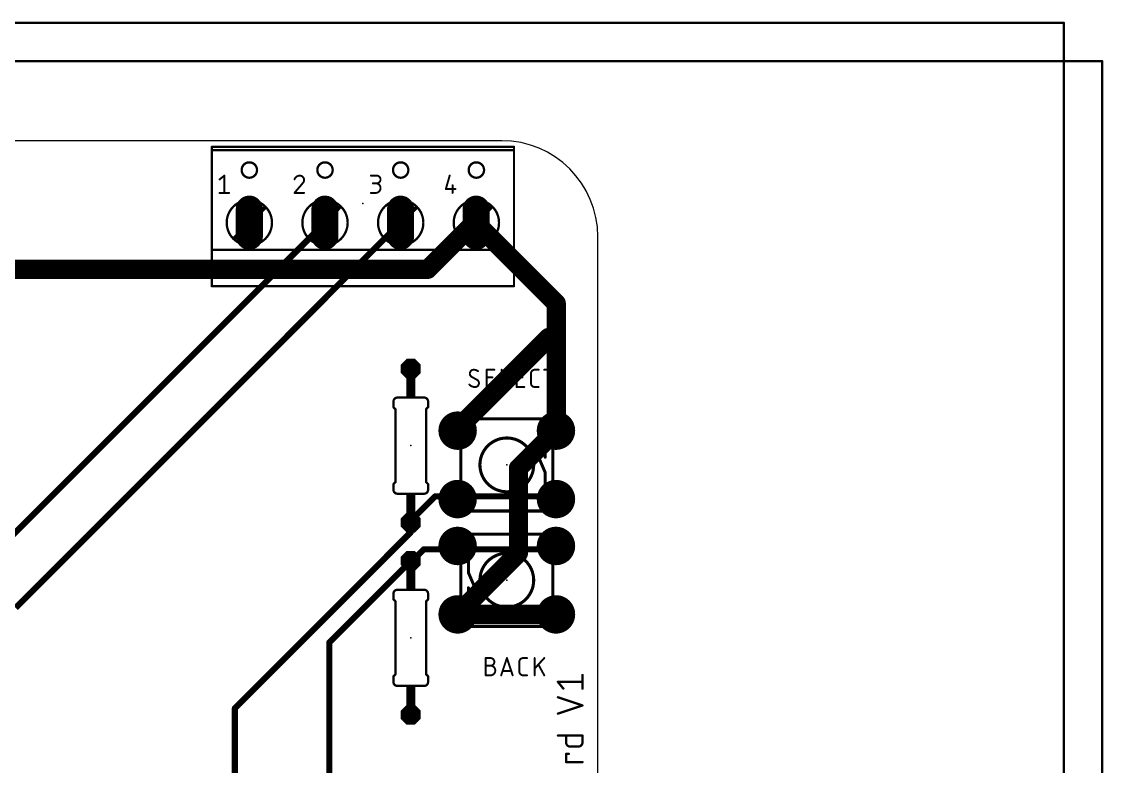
# Model space of a CAD drawing. Extents: x -12 to 133, y -27 to 98.
# Drawn here: x 61.9 to 133.4, y 48.7 to 97.9 of the extents above; entities that cross this region are included whole.
import ezdxf

# ---------------------------------------------------------------- set-up
doc = ezdxf.new("R2010")
doc.units = 0
for name, color, linetype in [('1', 12, 'CONTINUOUS'), ('16', 132, 'CONTINUOUS'), ('17', 110, 'CONTINUOUS'), ('20', 31, 'CONTINUOUS'), ('21', 253, 'CONTINUOUS'), ('23', 53, 'CONTINUOUS'), ('25', 253, 'CONTINUOUS'), ('51', 253, 'CONTINUOUS')]:
    doc.layers.add(name, color=color, linetype=linetype)

# ---------------------------------------------------------------- blocks, each defined once
blk = doc.blocks.new('ROUNDP')
at = {"const_width": 0.5}
blk.add_lwpolyline([(0, -0.25, 1), (0, 0.25, 1), (0, -0.25)], format="xyb", dxfattribs=at)
blk = doc.blocks.new('RECT')
blk.add_solid([(-0.5, -0.5), (0.5, -0.5), (-0.5, 0.5), (0.5, 0.5)])
blk = doc.blocks.new('OCTAGONP')
at = {"const_width": 0.5}
blk.add_lwpolyline([(-0.25, -0.1036), (-0.25, 0.1036), (-0.1036, 0.25), (0.1036, 0.25), (0.25, 0.1036), (0.25, -0.1036), (0.1036, -0.25), (-0.1036, -0.25), (-0.25, -0.1036), (-0.25, 0.1036)], dxfattribs=at)
blk = doc.blocks.new('LONGP100')
at = {"const_width": 1}
blk.add_lwpolyline([(-0.5, 0), (0.5, 0)], dxfattribs=at)
at = {"const_width": 0.5}
for points in [[(-0.5, 0.25, 1), (-0.5, -0.25)], [(0.5, -0.25, 1), (0.5, 0.25)]]:
    blk.add_lwpolyline(points, format="xyb", dxfattribs=at)

msp = doc.modelspace()

# ---------------------------------------------------------------- linework, layer by layer
at = {"layer": '1'}
for points, const_width in [([(130.81, 97.79), (-11.43, 97.79)], 0.1524), ([(130.81, -6.35), (130.81, 97.79)], 0.1524), ([(92, 84.5), (91.955, 84.582)], 1.27), ([(97.25, 79.25), (92, 84.5)], 1.27), ([(60.5, 63.127), (81.955, 84.582)], 0.4064), ([(61.5, 59.127), (86.955, 84.582)], 0.4064), ([(97.25, 77), (97.25, 79.25)], 1.27), ([(96.75, 77), (90.75, 71)], 1.27), ([(96.75, 77), (97.25, 77)], 1.27), ([(97.25, 70.8594), (97.25, 77)], 1.27), ([(90.75, 71), (90.7288, 70.8406)], 1.27), ([(97.2312, 70.8406), (97.25, 70.8594)], 1.27), ([(90.75, 66.5), (90.7288, 66.3194)], 0.4064), ([(90.75, 66.5), (97, 66.5)], 0.4064), ([(97, 66.5), (97.2312, 66.3194)], 0.4064), ([(87.63, 64.77), (87.63, 64.13)], 0.4064), ([(87.63, 64.13), (76, 52.5)], 0.4064), ([(90.75, 63), (90.7288, 63.2206)], 0.4064), ([(90.75, 63), (97, 63)], 0.4064), ([(97, 63), (97.2312, 63.2206)], 0.4064), ([(87.63, 62.23), (82.25, 56.85)], 0.4064), ([(97.2312, 58.6994), (90.7288, 58.6994)], 1.27), ([(82.25, 56.85), (82.25, 13.67)], 0.4064), ([(76, 52.5), (76, 10.36)], 0.4064)]:
    msp.add_lwpolyline(points, dxfattribs=dict(at, const_width=const_width))
for points, const_width in [([(130.8481, 97.79, 1), (130.7719, 97.79)], 0.0762), ([(130.81, 97.7519, 1), (130.81, 97.8281)], 0.0762), ([(92.2333, 84.7347, 1), (91.6767, 84.4293)], 0.635), ([(92.2245, 84.7245, 1), (91.7755, 84.2755)], 0.635), ([(82.0268, 84.5102, 1), (81.8832, 84.6538)], 0.2032), ([(87.0268, 84.5102, 1), (86.8832, 84.6538)], 0.2032), ([(91.7217, 84.3473, 1), (92.2783, 84.6527)], 0.635), ([(97.5675, 79.25, 1), (96.9325, 79.25)], 0.635), ([(97.0255, 79.0255, 1), (97.4745, 79.4745)], 0.635), ([(96.75, 77.3175, 1), (96.75, 76.6825)], 0.635), ([(96.9745, 76.7755, 1), (96.5255, 77.2245)], 0.635), ([(97.5675, 77, 1), (96.9325, 77)], 0.635), ([(96.9325, 77, 1), (97.5675, 77)], 0.635), ([(97.25, 76.6825, 1), (97.25, 77.3175)], 0.635), ([(90.5255, 71.2245, 1), (90.9745, 70.7755)], 0.635), ([(91.0647, 70.9581, 1), (90.4353, 71.0419)], 0.635), ([(90.4141, 70.8825, 1), (91.0435, 70.7987)], 0.635), ([(97.0067, 71.0651, 1), (97.4557, 70.6161)], 0.635), ([(96.9325, 70.8594, 1), (97.5675, 70.8594)], 0.635), ([(97.4745, 70.6349, 1), (97.0255, 71.0839)], 0.635), ([(90.75, 66.6016, 1), (90.75, 66.3984)], 0.2032), ([(90.8509, 66.4882, 1), (90.6491, 66.5118)], 0.2032), ([(97.0625, 66.5801, 1), (96.9375, 66.4199)], 0.2032), ([(97, 66.3984, 1), (97, 66.6016)], 0.2032), ([(90.6279, 66.3312, 1), (90.8297, 66.3076)], 0.2032), ([(97.1687, 66.2393, 1), (97.2937, 66.3995)], 0.2032), ([(87.7316, 64.77, 1), (87.5284, 64.77)], 0.2032), ([(87.5284, 64.13, 1), (87.7316, 64.13)], 0.2032), ([(87.7018, 64.0582, 1), (87.5582, 64.2018)], 0.2032), ([(90.8299, 63.2303, 1), (90.6277, 63.2109)], 0.2032), ([(90.75, 63.1016, 1), (90.75, 62.8984)], 0.2032), ([(90.6489, 62.9903, 1), (90.8511, 63.0097)], 0.2032), ([(96.9299, 63.0735, 1), (97.0701, 62.9265)], 0.2032), ([(97, 62.8984, 1), (97, 63.1016)], 0.2032), ([(97.3013, 63.1471, 1), (97.1611, 63.2941)], 0.2032), ([(87.7018, 62.1582, 1), (87.5582, 62.3018)], 0.2032), ([(90.7288, 59.0169, 1), (90.7288, 58.3819)], 0.635), ([(97.2312, 58.3819, 1), (97.2312, 59.0169)], 0.635), ([(82.3516, 56.85, 1), (82.1484, 56.85)], 0.2032), ([(82.1782, 56.9218, 1), (82.3218, 56.7782)], 0.2032), ([(76.1016, 52.5, 1), (75.8984, 52.5)], 0.2032), ([(75.9282, 52.5718, 1), (76.0718, 52.4282)], 0.2032)]:
    msp.add_lwpolyline(points, format="xyb", dxfattribs=dict(at, const_width=const_width))
at = {"layer": '16'}
for points, const_width in [([(-8.89, 95.25), (133.35, 95.25)], 0.1524), ([(133.35, 95.25), (133.35, 81.28)], 0.1524), ([(88.75, 81.5), (91.832, 84.582)], 1.27), ([(91.832, 84.582), (91.955, 84.582)], 1.27), ([(54, 81.5), (88.75, 81.5)], 1.27), ([(133.35, 81.28), (133.35, -8.89)], 0.1524), ([(97.2312, 70.8406), (94.75, 68.3594)], 1.27), ([(94.75, 68.3594), (94.75, 62.75)], 1.27), ([(89.25, 66.5), (87.75, 65)], 0.4064), ([(90.5, 66.5), (89.25, 66.5)], 0.4064), ([(90.5, 66.5), (90.7288, 66.3194)], 0.4064), ([(87.75, 65), (87.63, 64.77)], 0.4064), ([(88.5, 63), (87.75, 62.25)], 0.4064), ([(90.5, 63), (88.5, 63)], 0.4064), ([(94.75, 62.75), (90.7288, 58.7288)], 1.27), ([(90.5, 63), (90.7288, 63.2206)], 0.4064), ([(87.75, 62.25), (87.63, 62.23)], 0.4064), ([(90.7288, 58.7288), (90.7288, 58.6994)], 1.27)]:
    msp.add_lwpolyline(points, dxfattribs=dict(at, const_width=const_width))
for points, const_width in [([(133.3881, 95.25, 1), (133.3119, 95.25)], 0.0762), ([(133.35, 95.2119, 1), (133.35, 95.2881)], 0.0762), ([(91.832, 84.8995, 1), (91.832, 84.2645)], 0.635), ([(92.0565, 84.3575, 1), (91.6075, 84.8065)], 0.635), ([(91.955, 84.2645, 1), (91.955, 84.8995)], 0.635), ([(88.5255, 81.7245, 1), (88.9745, 81.2755)], 0.635), ([(88.75, 81.1825, 1), (88.75, 81.8175)], 0.635), ([(133.3881, 81.28, 1), (133.3119, 81.28)], 0.0762), ([(133.3119, 81.28, 1), (133.3881, 81.28)], 0.0762), ([(97.4557, 70.6161, 1), (97.0067, 71.0651)], 0.635), ([(95.0675, 68.3594, 1), (94.4325, 68.3594)], 0.635), ([(94.5255, 68.5839, 1), (94.9745, 68.1349)], 0.635), ([(89.25, 66.6016, 1), (89.25, 66.3984)], 0.2032), ([(89.3218, 66.4282, 1), (89.1782, 66.5718)], 0.2032), ([(90.5629, 66.5797, 1), (90.4371, 66.4203)], 0.2032), ([(90.5, 66.3984, 1), (90.5, 66.6016)], 0.2032), ([(90.6659, 66.2397, 1), (90.7917, 66.3991)], 0.2032), ([(87.6782, 65.0718, 1), (87.8218, 64.9282)], 0.2032), ([(87.8401, 64.953, 1), (87.6599, 65.047)], 0.2032), ([(87.5399, 64.817, 1), (87.7201, 64.723)], 0.2032), ([(88.5, 63.1016, 1), (88.5, 62.8984)], 0.2032), ([(88.5718, 62.9282, 1), (88.4282, 63.0718)], 0.2032), ([(90.4295, 63.0731, 1), (90.5705, 62.9269)], 0.2032), ([(90.5, 62.8984, 1), (90.5, 63.1016)], 0.2032), ([(90.7993, 63.1475, 1), (90.6583, 63.2937)], 0.2032), ([(94.4325, 62.75, 1), (95.0675, 62.75)], 0.635), ([(94.9745, 62.5255, 1), (94.5255, 62.9745)], 0.635), ([(87.6133, 62.3302, 1), (87.6467, 62.1298)], 0.2032), ([(87.6782, 62.3218, 1), (87.8218, 62.1782)], 0.2032), ([(87.7667, 62.1498, 1), (87.7333, 62.3502)], 0.2032), ([(91.0463, 58.7288, 1), (90.4113, 58.7288)], 0.635), ([(90.5043, 58.9533, 1), (90.9533, 58.5043)], 0.635), ([(90.4113, 58.6994, 1), (91.0463, 58.6994)], 0.635)]:
    msp.add_lwpolyline(points, format="xyb", dxfattribs=dict(at, const_width=const_width))
at = {"layer": '20'}
for p, q in [((93.65, 90), (6.35, 90)), ((100, 6.35), (100, 83.65))]:
    msp.add_line(p, q, dxfattribs=at)
msp.add_arc((93.65, 83.65), 6.35, 0, 90, dxfattribs=at)
at = {"layer": '21'}
for points, const_width in [([(94.456, 89.586), (74.466, 89.586)], 0.1524), ([(74.466, 89.383), (74.466, 89.586)], 0.1524), ([(74.466, 82.779), (74.466, 89.383)], 0.1524), ([(74.466, 89.383), (94.456, 89.383)], 0.1524), ([(94.456, 89.586), (94.456, 89.383)], 0.1524), ([(94.456, 89.383), (94.456, 82.779)], 0.1524), ([(74.466, 80.391), (74.466, 82.779)], 0.1524), ([(74.466, 82.779), (76.066, 82.779)], 0.1524), ([(77.844, 82.779), (81.07, 82.779)], 0.1524), ([(82.848, 82.779), (86.074, 82.779)], 0.1524), ([(87.852, 82.779), (91.077, 82.779)], 0.1524), ([(92.855, 82.779), (94.456, 82.779)], 0.1524), ([(94.456, 82.779), (94.456, 80.391)], 0.1524), ([(74.466, 80.391), (94.456, 80.391)], 0.1524), ([(88.519, 73.025), (86.741, 73.025)], 0.1524), ([(86.487, 72.771), (86.487, 72.39)], 0.1524), ([(86.614, 72.263), (86.487, 72.39)], 0.1524), ([(86.614, 72.263), (86.614, 67.437)], 0.1524), ([(88.646, 72.263), (88.773, 72.39)], 0.1524), ([(88.646, 72.263), (88.646, 67.437)], 0.1524), ([(88.773, 72.771), (88.773, 72.39)], 0.1524), ([(96.139, 71.628), (91.821, 71.628)], 0.2032), ([(90.932, 67.582), (90.932, 69.596)], 0.2032), ([(97.028, 67.552), (97.028, 69.596)], 0.2032), ([(86.614, 67.437), (86.487, 67.31)], 0.1524), ([(86.487, 66.929), (86.487, 67.31)], 0.1524), ([(88.646, 67.437), (88.773, 67.31)], 0.1524), ([(88.773, 66.929), (88.773, 67.31)], 0.1524), ([(88.519, 66.675), (86.741, 66.675)], 0.1524), ([(91.821, 65.532), (96.139, 65.532)], 0.2032), ([(96.139, 64.008), (91.821, 64.008)], 0.2032), ([(90.932, 61.988), (90.932, 59.944)], 0.2032), ([(97.028, 61.958), (97.028, 59.944)], 0.2032), ([(86.487, 60.071), (86.487, 59.69)], 0.1524), ([(86.741, 60.325), (88.519, 60.325)], 0.1524), ([(88.773, 60.071), (88.773, 59.69)], 0.1524), ([(86.614, 59.563), (86.487, 59.69)], 0.1524), ([(86.614, 54.737), (86.614, 59.563)], 0.1524), ([(88.646, 59.563), (88.773, 59.69)], 0.1524), ([(88.646, 54.737), (88.646, 59.563)], 0.1524), ([(91.821, 57.912), (96.139, 57.912)], 0.2032), ([(86.614, 54.737), (86.487, 54.61)], 0.1524), ([(86.487, 54.229), (86.487, 54.61)], 0.1524), ([(88.646, 54.737), (88.773, 54.61)], 0.1524), ([(88.773, 54.229), (88.773, 54.61)], 0.1524), ([(98.9838, 53.793), (98.9838, 54.6961)], 0.1524), ([(86.741, 53.975), (88.519, 53.975)], 0.1524), ([(97.7194, 53.793), (97.3582, 54.2446)], 0.1524), ([(97.3582, 54.2446), (98.9838, 54.2446)], 0.1524), ([(98.9838, 52.6814), (97.3582, 53.2233)], 0.1524), ([(97.3582, 52.1396), (98.9838, 52.6814)], 0.1524), ([(97.3582, 50.6907), (98.9838, 50.6907)], 0.1524), ([(97.9001, 50.2391), (97.9001, 50.6907)], 0.1524), ([(98.9838, 50.6907), (98.9838, 50.2391)], 0.1524), ([(97.9001, 48.9419), (97.9001, 49.4838)], 0.1524), ([(97.9001, 49.4838), (98.0807, 49.4838)], 0.1524), ([(98.7129, 49.9682), (98.171, 49.9682)], 0.1524), ([(98.9838, 48.9419), (97.9001, 48.9419)], 0.1524)]:
    msp.add_lwpolyline(points, dxfattribs=dict(at, const_width=const_width))
for points, const_width in [([(74.466, 89.6241, 1), (74.466, 89.5479)], 0.0762), ([(74.5041, 89.586, 1), (74.4279, 89.586)], 0.0762), ([(74.5041, 89.383, 1), (74.4279, 89.383)], 0.0762), ([(74.466, 89.4211, 1), (74.466, 89.3449)], 0.0762), ([(74.4279, 89.383, 1), (74.5041, 89.383)], 0.0762), ([(94.4941, 89.586, 1), (94.4179, 89.586)], 0.0762), ([(94.4941, 89.383, 1), (94.4179, 89.383)], 0.0762), ([(94.4179, 89.383, 1), (94.4941, 89.383)], 0.0762), ([(94.456, 89.5479, 1), (94.456, 89.6241)], 0.0762), ([(94.456, 89.3449, 1), (94.456, 89.4211)], 0.0762), ([(76.955, 87.5538, 1), (76.955, 88.5698, 1), (76.955, 87.5538)], 0.1524), ([(81.9588, 87.5538, 1), (81.9588, 88.5698, 1), (81.9588, 87.5538)], 0.1524), ([(86.9626, 87.5538, 1), (86.9626, 88.5698, 1), (86.9626, 87.5538)], 0.1524), ([(91.9664, 87.5538, 1), (91.9664, 88.5698, 1), (91.9664, 87.5538)], 0.1524), ([(74.5041, 82.779, 1), (74.4279, 82.779)], 0.0762), ([(74.466, 82.8171, 1), (74.466, 82.7409)], 0.0762), ([(74.4279, 82.779, 1), (74.5041, 82.779)], 0.0762), ([(76.066, 82.7409, 1), (76.066, 82.8171)], 0.0762), ([(77.844, 82.8171, 1), (77.844, 82.7409)], 0.0762), ([(81.07, 82.7409, 1), (81.07, 82.8171)], 0.0762), ([(82.848, 82.8171, 1), (82.848, 82.7409)], 0.0762), ([(86.074, 82.7409, 1), (86.074, 82.8171)], 0.0762), ([(87.852, 82.8171, 1), (87.852, 82.7409)], 0.0762), ([(91.077, 82.7409, 1), (91.077, 82.8171)], 0.0762), ([(92.855, 82.8171, 1), (92.855, 82.7409)], 0.0762), ([(94.4941, 82.779, 1), (94.4179, 82.779)], 0.0762), ([(94.4179, 82.779, 1), (94.4941, 82.779)], 0.0762), ([(94.456, 82.7409, 1), (94.456, 82.8171)], 0.0762), ([(74.466, 80.4291, 1), (74.466, 80.3529)], 0.0762), ([(74.4279, 80.391, 1), (74.5041, 80.391)], 0.0762), ([(94.4179, 80.391, 1), (94.4941, 80.391)], 0.0762), ([(94.456, 80.3529, 1), (94.456, 80.4291)], 0.0762), ([(86.741, 73.025, 0.4142), (86.487, 72.771)], 0.1524), ([(86.741, 73.0631, 1), (86.741, 72.9869)], 0.0762), ([(86.741, 72.9869, 1), (86.741, 73.0631)], 0.0762), ([(88.773, 72.771, 0.4142), (88.519, 73.025)], 0.1524), ([(88.519, 73.0631, 1), (88.519, 72.9869)], 0.0762), ([(88.519, 72.9869, 1), (88.519, 73.0631)], 0.0762), ([(86.5251, 72.771, 1), (86.4489, 72.771)], 0.0762), ([(86.4489, 72.771, 1), (86.5251, 72.771)], 0.0762), ([(86.4489, 72.39, 1), (86.5251, 72.39)], 0.0762), ([(86.5139, 72.4169, 1), (86.4601, 72.3631)], 0.0762), ([(86.6521, 72.263, 1), (86.5759, 72.263)], 0.0762), ([(86.5871, 72.2361, 1), (86.6409, 72.2899)], 0.0762), ([(88.6841, 72.263, 1), (88.6079, 72.263)], 0.0762), ([(88.6191, 72.2899, 1), (88.6729, 72.2361)], 0.0762), ([(88.8111, 72.771, 1), (88.7349, 72.771)], 0.0762), ([(88.7349, 72.771, 1), (88.8111, 72.771)], 0.0762), ([(88.7349, 72.39, 1), (88.8111, 72.39)], 0.0762), ([(88.7999, 72.3631, 1), (88.7461, 72.4169)], 0.0762), ([(91.821, 71.6788, 1), (91.821, 71.5772)], 0.1016), ([(96.139, 71.5772, 1), (96.139, 71.6788)], 0.1016), ([(93.98, 66.802, 1), (93.98, 70.358, 1), (93.98, 66.802)], 0.2032), ([(90.9828, 69.596, 1), (90.8812, 69.596)], 0.1016), ([(97.0788, 69.596, 1), (96.9772, 69.596)], 0.1016), ([(86.5251, 67.31, 1), (86.4489, 67.31)], 0.0762), ([(86.4601, 67.3369, 1), (86.5139, 67.2831)], 0.0762), ([(86.5759, 67.437, 1), (86.6521, 67.437)], 0.0762), ([(86.6409, 67.4101, 1), (86.5871, 67.4639)], 0.0762), ([(88.6079, 67.437, 1), (88.6841, 67.437)], 0.0762), ([(88.6729, 67.4639, 1), (88.6191, 67.4101)], 0.0762), ([(88.8111, 67.31, 1), (88.7349, 67.31)], 0.0762), ([(88.7461, 67.2831, 1), (88.7999, 67.3369)], 0.0762), ([(90.8812, 67.582, 1), (90.9828, 67.582)], 0.1016), ([(96.9772, 67.552, 1), (97.0788, 67.552)], 0.1016), ([(86.487, 66.929, 0.4142), (86.741, 66.675)], 0.1524), ([(86.5251, 66.929, 1), (86.4489, 66.929)], 0.0762), ([(86.4489, 66.929, 1), (86.5251, 66.929)], 0.0762), ([(86.741, 66.7131, 1), (86.741, 66.6369)], 0.0762), ([(86.741, 66.6369, 1), (86.741, 66.7131)], 0.0762), ([(88.519, 66.675, 0.4142), (88.773, 66.929)], 0.1524), ([(88.519, 66.7131, 1), (88.519, 66.6369)], 0.0762), ([(88.519, 66.6369, 1), (88.519, 66.7131)], 0.0762), ([(88.8111, 66.929, 1), (88.7349, 66.929)], 0.0762), ([(88.7349, 66.929, 1), (88.8111, 66.929)], 0.0762), ([(91.821, 65.5828, 1), (91.821, 65.4812)], 0.1016), ([(96.139, 65.4812, 1), (96.139, 65.5828)], 0.1016), ([(91.821, 64.0588, 1), (91.821, 63.9572)], 0.1016), ([(96.139, 63.9572, 1), (96.139, 64.0588)], 0.1016), ([(93.98, 59.182, 1), (93.98, 62.738, 1), (93.98, 59.182)], 0.2032), ([(90.9828, 61.988, 1), (90.8812, 61.988)], 0.1016), ([(97.0788, 61.958, 1), (96.9772, 61.958)], 0.1016), ([(86.741, 60.325, 0.4142), (86.487, 60.071)], 0.1524), ([(86.5251, 60.071, 1), (86.4489, 60.071)], 0.0762), ([(86.4489, 60.071, 1), (86.5251, 60.071)], 0.0762), ([(86.741, 60.3631, 1), (86.741, 60.2869)], 0.0762), ([(86.741, 60.2869, 1), (86.741, 60.3631)], 0.0762), ([(88.773, 60.071, 0.4142), (88.519, 60.325)], 0.1524), ([(88.519, 60.3631, 1), (88.519, 60.2869)], 0.0762), ([(88.519, 60.2869, 1), (88.519, 60.3631)], 0.0762), ([(88.8111, 60.071, 1), (88.7349, 60.071)], 0.0762), ([(88.7349, 60.071, 1), (88.8111, 60.071)], 0.0762), ([(86.4489, 59.69, 1), (86.5251, 59.69)], 0.0762), ([(86.5139, 59.7169, 1), (86.4601, 59.6631)], 0.0762), ([(86.6521, 59.563, 1), (86.5759, 59.563)], 0.0762), ([(86.5871, 59.5361, 1), (86.6409, 59.5899)], 0.0762), ([(88.6841, 59.563, 1), (88.6079, 59.563)], 0.0762), ([(88.6191, 59.5899, 1), (88.6729, 59.5361)], 0.0762), ([(88.7349, 59.69, 1), (88.8111, 59.69)], 0.0762), ([(88.7999, 59.6631, 1), (88.7461, 59.7169)], 0.0762), ([(90.8812, 59.944, 1), (90.9828, 59.944)], 0.1016), ([(96.9772, 59.944, 1), (97.0788, 59.944)], 0.1016), ([(91.821, 57.9628, 1), (91.821, 57.8612)], 0.1016), ([(96.139, 57.8612, 1), (96.139, 57.9628)], 0.1016), ([(86.5251, 54.61, 1), (86.4489, 54.61)], 0.0762), ([(86.4601, 54.6369, 1), (86.5139, 54.5831)], 0.0762), ([(86.5759, 54.737, 1), (86.6521, 54.737)], 0.0762), ([(86.6409, 54.7101, 1), (86.5871, 54.7639)], 0.0762), ([(88.6079, 54.737, 1), (88.6841, 54.737)], 0.0762), ([(88.6729, 54.7639, 1), (88.6191, 54.7101)], 0.0762), ([(88.8111, 54.61, 1), (88.7349, 54.61)], 0.0762), ([(88.7461, 54.5831, 1), (88.7999, 54.6369)], 0.0762), ([(99.0219, 54.6961, 1), (98.9457, 54.6961)], 0.0762), ([(86.487, 54.229, 0.4142), (86.741, 53.975)], 0.1524), ([(86.5251, 54.229, 1), (86.4489, 54.229)], 0.0762), ([(86.4489, 54.229, 1), (86.5251, 54.229)], 0.0762), ([(86.741, 54.0131, 1), (86.741, 53.9369)], 0.0762), ([(86.741, 53.9369, 1), (86.741, 54.0131)], 0.0762), ([(88.519, 53.975, 0.4142), (88.773, 54.229)], 0.1524), ([(88.519, 54.0131, 1), (88.519, 53.9369)], 0.0762), ([(88.519, 53.9369, 1), (88.519, 54.0131)], 0.0762), ([(88.8111, 54.229, 1), (88.7349, 54.229)], 0.0762), ([(88.7349, 54.229, 1), (88.8111, 54.229)], 0.0762), ([(97.388, 54.2684, 1), (97.3284, 54.2208)], 0.0762), ([(97.3582, 54.2827, 1), (97.3582, 54.2065)], 0.0762), ([(97.6897, 53.7692, 1), (97.7492, 53.8168)], 0.0762), ([(98.9457, 53.793, 1), (99.0219, 53.793)], 0.0762), ([(98.9838, 54.2065, 1), (98.9838, 54.2827)], 0.0762), ([(97.3702, 53.2595, 1), (97.3462, 53.1872)], 0.0762), ([(98.9958, 52.6453, 1), (98.9718, 52.7176)], 0.0762), ([(98.9718, 52.6453, 1), (98.9958, 52.7176)], 0.0762), ([(97.3462, 52.1757, 1), (97.3702, 52.1034)], 0.0762), ([(97.3582, 50.7288, 1), (97.3582, 50.6526)], 0.0762), ([(97.9382, 50.6907, 1), (97.862, 50.6907)], 0.0762), ([(97.9001, 50.2391, 0.4142), (98.171, 49.9682)], 0.1524), ([(97.9382, 50.2391, 1), (97.862, 50.2391)], 0.0762), ([(97.862, 50.2391, 1), (97.9382, 50.2391)], 0.0762), ([(98.7129, 49.9682, 0.4142), (98.9838, 50.2391)], 0.1524), ([(99.0219, 50.6907, 1), (98.9457, 50.6907)], 0.0762), ([(99.0219, 50.2391, 1), (98.9457, 50.2391)], 0.0762), ([(98.9457, 50.2391, 1), (99.0219, 50.2391)], 0.0762), ([(98.9838, 50.6526, 1), (98.9838, 50.7288)], 0.0762), ([(97.9382, 49.4838, 1), (97.862, 49.4838)], 0.0762), ([(97.9001, 49.5219, 1), (97.9001, 49.4457)], 0.0762), ([(98.0807, 49.4457, 1), (98.0807, 49.5219)], 0.0762), ([(98.171, 50.0063, 1), (98.171, 49.9301)], 0.0762), ([(98.171, 49.9301, 1), (98.171, 50.0063)], 0.0762), ([(98.7129, 50.0063, 1), (98.7129, 49.9301)], 0.0762), ([(98.7129, 49.9301, 1), (98.7129, 50.0063)], 0.0762), ([(97.9001, 48.98, 1), (97.9001, 48.9038)], 0.0762), ([(97.862, 48.9419, 1), (97.9382, 48.9419)], 0.0762), ([(98.9838, 48.9038, 1), (98.9838, 48.98)], 0.0762)]:
    msp.add_lwpolyline(points, format="xyb", dxfattribs=dict(at, const_width=const_width))
at = {"layer": '23'}
for p in [(84.455, 85.852), (87.63, 69.85), (93.98, 68.58), (93.98, 60.96), (87.63, 57.15)]:
    msp.add_point(p, dxfattribs=at)
at = {"layer": '25'}
for points, const_width in [([(91.7893, 74.8665, 0.4142), (91.5353, 74.6125)], 0.127), ([(91.5353, 74.6125, 0.2656), (91.6623, 74.3903)], 0.127), ([(91.567, 74.6125, 1), (91.5035, 74.6125)], 0.0635), ([(91.5035, 74.6125, 1), (91.567, 74.6125)], 0.0635), ([(91.6775, 74.4181, 1), (91.647, 74.3624)], 0.0635), ([(91.6461, 74.3629, 1), (91.6784, 74.4176)], 0.0635), ([(91.7892, 74.8983, 1), (91.7893, 74.8347)], 0.0635), ([(92.075, 74.7713, 0.1623), (91.7893, 74.8665)], 0.127), ([(91.7893, 74.8347, 1), (91.7893, 74.8983)], 0.0635), ([(92.0559, 74.7459, 1), (92.0941, 74.7966)], 0.0635), ([(92.649, 74.8983, 1), (92.649, 74.8347)], 0.0635), ([(92.6808, 74.8665, 1), (92.6173, 74.8665)], 0.0635), ([(92.649, 74.3903, 1), (92.649, 74.3268)], 0.0635), ([(93.03, 74.3268, 1), (93.03, 74.3903)], 0.0635), ([(93.157, 74.8347, 1), (93.157, 74.8983)], 0.0635), ([(93.6714, 74.8665, 1), (93.6079, 74.8665)], 0.0635), ([(94.6302, 74.8983, 1), (94.6302, 74.8347)], 0.0635), ([(94.662, 74.8665, 1), (94.5985, 74.8665)], 0.0635), ([(94.6302, 74.3903, 1), (94.6302, 74.3268)], 0.0635), ([(95.0112, 74.3268, 1), (95.0112, 74.3903)], 0.0635), ([(95.1382, 74.8347, 1), (95.1382, 74.8983)], 0.0635), ([(95.8305, 74.8665, 0.4142), (95.5765, 74.6125)], 0.127), ([(95.6082, 74.6125, 1), (95.5447, 74.6125)], 0.0635), ([(95.5447, 74.6125, 1), (95.6082, 74.6125)], 0.0635), ([(95.8305, 74.8983, 1), (95.8305, 74.8347)], 0.0635), ([(95.8305, 74.8347, 1), (95.8305, 74.8983)], 0.0635), ([(96.0845, 74.8347, 1), (96.0845, 74.8983)], 0.0635), ([(96.4565, 74.8983, 1), (96.4565, 74.8347)], 0.0635), ([(96.8057, 74.8665, 1), (96.7422, 74.8665)], 0.0635), ([(97.0915, 74.8347, 1), (97.0915, 74.8983)], 0.0635), ([(91.5035, 73.8822, 0.2), (91.8845, 73.7235)], 0.127), ([(91.526, 73.9046, 1), (91.481, 73.8599)], 0.0635), ([(91.8845, 73.7553, 1), (91.8845, 73.6917)], 0.0635), ([(91.8845, 73.7235, 0.4142), (92.1385, 73.9775)], 0.127), ([(91.8845, 73.6917, 1), (91.8845, 73.7553)], 0.0635), ([(92.1385, 73.9775, 0.2656), (92.0115, 74.1998)], 0.127), ([(92.0276, 74.2271, 1), (91.9954, 74.1724)], 0.0635), ([(91.9963, 74.1719, 1), (92.0267, 74.2276)], 0.0635), ([(92.1703, 73.9775, 1), (92.1068, 73.9775)], 0.0635), ([(92.1068, 73.9775, 1), (92.1703, 73.9775)], 0.0635), ([(92.649, 73.7553, 1), (92.649, 73.6917)], 0.0635), ([(92.6173, 73.7235, 1), (92.6808, 73.7235)], 0.0635), ([(93.157, 73.6917, 1), (93.157, 73.7553)], 0.0635), ([(93.6396, 73.7553, 1), (93.6396, 73.6917)], 0.0635), ([(93.6079, 73.7235, 1), (93.6714, 73.7235)], 0.0635), ([(94.1476, 73.6917, 1), (94.1476, 73.7553)], 0.0635), ([(94.6302, 73.7553, 1), (94.6302, 73.6917)], 0.0635), ([(94.5985, 73.7235, 1), (94.662, 73.7235)], 0.0635), ([(95.1382, 73.6917, 1), (95.1382, 73.7553)], 0.0635), ([(95.5765, 73.9775, 0.4142), (95.8305, 73.7235)], 0.127), ([(95.6082, 73.9775, 1), (95.5447, 73.9775)], 0.0635), ([(95.5447, 73.9775, 1), (95.6082, 73.9775)], 0.0635), ([(95.8305, 73.7553, 1), (95.8305, 73.6917)], 0.0635), ([(95.8305, 73.6917, 1), (95.8305, 73.7553)], 0.0635), ([(96.0845, 73.6917, 1), (96.0845, 73.7553)], 0.0635), ([(96.7422, 73.7235, 1), (96.8057, 73.7235)], 0.0635), ([(92.583, 55.8483, 1), (92.583, 55.7848)], 0.0635), ([(92.6148, 55.8165, 1), (92.5513, 55.8165)], 0.0635), ([(92.9005, 55.8483, 1), (92.9005, 55.7848)], 0.0635), ([(92.9005, 55.3085, 1), (92.9005, 55.8165)], 0.127), ([(92.9005, 55.7848, 1), (92.9005, 55.8483)], 0.0635), ([(94.0165, 55.8265, 1), (93.9562, 55.8065)], 0.0635), ([(94.0165, 55.8065, 1), (93.9562, 55.8265)], 0.0635), ([(95.0621, 55.8165, 0.4142), (94.8081, 55.5625)], 0.127), ([(95.0621, 55.8483, 1), (95.0621, 55.7848)], 0.0635), ([(95.0621, 55.7848, 1), (95.0621, 55.8483)], 0.0635), ([(95.3161, 55.7848, 1), (95.3161, 55.8483)], 0.0635), ([(95.8533, 55.8165, 1), (95.7897, 55.8165)], 0.0635), ([(96.48, 55.7951, 1), (96.433, 55.8379)], 0.0635), ([(92.583, 55.3403, 1), (92.583, 55.2767)], 0.0635), ([(92.9005, 55.3403, 1), (92.9005, 55.2767)], 0.0635), ([(92.9005, 55.3403, 1), (92.9005, 55.2767)], 0.0635), ([(92.9005, 54.6735, 1), (92.9005, 55.3085)], 0.127), ([(92.9005, 55.2767, 1), (92.9005, 55.3403)], 0.0635), ([(94.8399, 55.5625, 1), (94.7764, 55.5625)], 0.0635), ([(94.7764, 55.5625, 1), (94.8399, 55.5625)], 0.0635), ([(95.798, 55.1394, 1), (95.845, 55.0966)], 0.0635), ([(96.1034, 55.3872, 1), (96.0476, 55.3568)], 0.0635), ([(92.583, 54.7053, 1), (92.583, 54.6418)], 0.0635), ([(92.5513, 54.6735, 1), (92.6148, 54.6735)], 0.0635), ([(92.9005, 54.7053, 1), (92.9005, 54.6418)], 0.0635), ([(92.9005, 54.6418, 1), (92.9005, 54.7053)], 0.0635), ([(93.5752, 54.6835, 1), (93.6355, 54.6635)], 0.0635), ([(93.7006, 54.991, 1), (93.7006, 54.9275)], 0.0635), ([(94.2721, 54.9275, 1), (94.2721, 54.991)], 0.0635), ([(94.3372, 54.6635, 1), (94.3975, 54.6835)], 0.0635), ([(94.8081, 54.9275, 0.4142), (95.0621, 54.6735)], 0.127), ([(94.8399, 54.9275, 1), (94.7764, 54.9275)], 0.0635), ([(94.7764, 54.9275, 1), (94.8399, 54.9275)], 0.0635), ([(95.0621, 54.7053, 1), (95.0621, 54.6418)], 0.0635), ([(95.0621, 54.6418, 1), (95.0621, 54.7053)], 0.0635), ([(95.3161, 54.6418, 1), (95.3161, 54.7053)], 0.0635), ([(95.7897, 54.6735, 1), (95.8533, 54.6735)], 0.0635), ([(96.4286, 54.6583, 1), (96.4844, 54.6887)], 0.0635)]:
    msp.add_lwpolyline(points, format="xyb", dxfattribs=dict(at, const_width=const_width))
at = {"layer": '25', "const_width": 0.127}
for points in [[(92.0115, 74.1998), (91.6623, 74.3903)], [(92.649, 73.7235), (92.649, 74.8665)], [(92.649, 74.8665), (93.157, 74.8665)], [(92.649, 74.3585), (93.03, 74.3585)], [(93.6396, 74.8665), (93.6396, 73.7235)], [(94.6302, 73.7235), (94.6302, 74.8665)], [(94.6302, 74.8665), (95.1382, 74.8665)], [(94.6302, 74.3585), (95.0112, 74.3585)], [(95.5765, 73.9775), (95.5765, 74.6125)], [(95.8305, 74.8665), (96.0845, 74.8665)], [(96.4565, 74.8665), (97.0915, 74.8665)], [(96.774, 73.7235), (96.774, 74.8665)], [(93.157, 73.7235), (92.649, 73.7235)], [(93.6396, 73.7235), (94.1476, 73.7235)], [(95.1382, 73.7235), (94.6302, 73.7235)], [(96.0845, 73.7235), (95.8305, 73.7235)], [(92.583, 54.6735), (92.583, 55.8165)], [(92.583, 55.8165), (92.9005, 55.8165)], [(93.6054, 54.6735), (93.9864, 55.8165)], [(93.9864, 55.8165), (94.3674, 54.6735)], [(95.0621, 55.8165), (95.3161, 55.8165)], [(95.8215, 54.6735), (95.8215, 55.8165)], [(96.4565, 55.8165), (95.8215, 55.118)], [(92.583, 55.3085), (92.9005, 55.3085)], [(94.8081, 54.9275), (94.8081, 55.5625)], [(96.4565, 54.6735), (96.0755, 55.372)], [(92.9005, 54.6735), (92.583, 54.6735)], [(94.2721, 54.9593), (93.7006, 54.9593)], [(95.3161, 54.6735), (95.0621, 54.6735)]]:
    msp.add_lwpolyline(points, dxfattribs=at)
at = {"layer": '51'}
for points, const_width in [([(74.9865, 87.4395), (75.304, 87.6935)], 0.127), ([(75.304, 87.6935), (75.304, 86.5505)], 0.127), ([(84.9941, 87.6935), (85.3751, 87.6935)], 0.127), ([(90.2011, 87.6935), (89.9471, 86.8045)], 0.127), ([(74.9865, 86.5505), (75.6215, 86.5505)], 0.127), ([(80.4793, 87.1855), (79.9395, 86.5505)], 0.127), ([(79.9395, 86.5505), (80.5745, 86.5505)], 0.127), ([(84.9941, 86.5505), (85.3116, 86.5505)], 0.127), ([(85.3751, 87.1855), (85.1211, 87.1855)], 0.127), ([(89.9471, 86.8045), (90.5821, 86.8045)], 0.127), ([(90.3916, 87.0585), (90.3916, 86.5505)], 0.127), ([(75.964, 83.566), (77.971, 85.573)], 0.254), ([(80.943, 83.591), (82.924, 85.598)], 0.254), ([(85.972, 83.566), (87.979, 85.573)], 0.254), ([(90.95, 83.591), (92.932, 85.598)], 0.254), ([(76.066, 82.779), (77.844, 82.779)], 0.1524), ([(81.07, 82.779), (82.848, 82.779)], 0.1524), ([(86.074, 82.779), (87.852, 82.779)], 0.1524), ([(91.077, 82.779), (92.855, 82.779)], 0.1524), ([(87.63, 74.93), (87.63, 73.914)], 0.6096), ([(91.44, 71.628), (90.932, 71.12)], 0.2032), ([(91.44, 71.628), (91.821, 71.628)], 0.2032), ([(96.52, 71.628), (96.139, 71.628)], 0.2032), ([(96.52, 71.628), (97.028, 71.12)], 0.2032), ([(90.932, 71.12), (90.932, 69.596)], 0.2032), ([(97.028, 71.12), (97.028, 69.596)], 0.2032), ([(96.52, 69.088), (96.52, 69.85)], 0.2032), ([(96.52, 68.072), (96.139, 68.961)], 0.2032), ([(96.52, 67.31), (96.52, 68.072)], 0.2032), ([(90.932, 67.564), (90.932, 66.04)], 0.2032), ([(97.028, 66.04), (97.028, 67.564)], 0.2032), ([(87.63, 64.77), (87.63, 65.786)], 0.6096), ([(90.932, 66.04), (91.44, 65.532)], 0.2032), ([(96.52, 65.532), (97.028, 66.04)], 0.2032), ([(91.44, 65.532), (91.821, 65.532)], 0.2032), ([(96.52, 65.532), (96.139, 65.532)], 0.2032), ([(91.44, 64.008), (90.932, 63.5)], 0.2032), ([(91.44, 64.008), (91.821, 64.008)], 0.2032), ([(96.52, 64.008), (96.139, 64.008)], 0.2032), ([(97.028, 63.5), (96.52, 64.008)], 0.2032), ([(90.932, 63.5), (90.932, 61.976)], 0.2032), ([(97.028, 61.976), (97.028, 63.5)], 0.2032), ([(87.63, 62.23), (87.63, 61.214)], 0.6096), ([(91.44, 62.23), (91.44, 61.468)], 0.2032), ([(91.44, 61.468), (91.821, 60.579)], 0.2032), ([(91.44, 60.452), (91.44, 59.69)], 0.2032), ([(90.932, 58.42), (90.932, 59.944)], 0.2032), ([(97.028, 58.42), (97.028, 59.944)], 0.2032), ([(91.44, 57.912), (90.932, 58.42)], 0.2032), ([(91.44, 57.912), (91.821, 57.912)], 0.2032), ([(96.52, 57.912), (96.139, 57.912)], 0.2032), ([(96.52, 57.912), (97.028, 58.42)], 0.2032), ([(87.63, 52.07), (87.63, 53.086)], 0.6096)]:
    msp.add_lwpolyline(points, dxfattribs=dict(at, const_width=const_width))
for points, const_width in [([(74.9667, 87.4643, 1), (75.0063, 87.4147)], 0.0635), ([(75.3358, 87.6935, 1), (75.2722, 87.6935)], 0.0635), ([(75.3238, 87.6687, 1), (75.2842, 87.7183)], 0.0635), ([(80.2888, 87.6935, 0.3252), (79.9395, 87.4395)], 0.127), ([(79.9093, 87.4493, 1), (79.9697, 87.4297)], 0.0635), ([(80.2888, 87.7253, 1), (80.2888, 87.6617)], 0.0635), ([(80.5745, 87.4078, 0.4142), (80.2888, 87.6935)], 0.127), ([(80.2887, 87.6617, 1), (80.2888, 87.7253)], 0.0635), ([(80.4793, 87.1855, 0.2053), (80.5745, 87.4078)], 0.127), ([(80.5427, 87.4078, 1), (80.6063, 87.4078)], 0.0635), ([(80.6062, 87.4078, 1), (80.5428, 87.4077)], 0.0635), ([(84.9941, 87.7253, 1), (84.9941, 87.6617)], 0.0635), ([(85.3751, 87.7253, 1), (85.3751, 87.6617)], 0.0635), ([(85.3751, 87.1855, 1), (85.3751, 87.6935)], 0.127), ([(85.3751, 87.6617, 1), (85.3751, 87.7253)], 0.0635), ([(90.2316, 87.6848, 1), (90.1706, 87.7022)], 0.0635), ([(74.9865, 86.5823, 1), (74.9865, 86.5187)], 0.0635), ([(75.2722, 86.5505, 1), (75.3358, 86.5505)], 0.0635), ([(75.6215, 86.5187, 1), (75.6215, 86.5823)], 0.0635), ([(79.9395, 86.5823, 1), (79.9395, 86.5187)], 0.0635), ([(79.9153, 86.5711, 1), (79.9637, 86.5299)], 0.0635), ([(80.4574, 87.2085, 1), (80.5011, 87.1625)], 0.0635), ([(80.5034, 87.1649, 1), (80.4551, 87.2061)], 0.0635), ([(80.5745, 86.5187, 1), (80.5745, 86.5823)], 0.0635), ([(84.9941, 86.5823, 1), (84.9941, 86.5187)], 0.0635), ([(85.1211, 87.2173, 1), (85.1211, 87.1538)], 0.0635), ([(85.3116, 86.5823, 1), (85.3116, 86.5187)], 0.0635), ([(85.3116, 86.5505, 1), (85.3116, 87.1855)], 0.127), ([(85.3116, 87.2173, 1), (85.3116, 87.1538)], 0.0635), ([(85.3116, 86.5187, 1), (85.3116, 86.5823)], 0.0635), ([(85.3751, 87.2173, 1), (85.3751, 87.1538)], 0.0635), ([(85.3751, 87.1538, 1), (85.3751, 87.2173)], 0.0635), ([(89.9471, 86.8363, 1), (89.9471, 86.7728)], 0.0635), ([(89.9166, 86.8132, 1), (89.9776, 86.7958)], 0.0635), ([(90.4234, 87.0585, 1), (90.3599, 87.0585)], 0.0635), ([(90.3599, 86.5505, 1), (90.4234, 86.5505)], 0.0635), ([(90.5821, 86.7728, 1), (90.5821, 86.8363)], 0.0635), ([(76.955, 83.0834, 1), (76.955, 86.0806, 1), (76.955, 83.0834)], 0.1524), ([(81.9588, 83.0834, 1), (81.9588, 86.0806, 1), (81.9588, 83.0834)], 0.1524), ([(86.9626, 83.0834, 1), (86.9626, 86.0806, 1), (86.9626, 83.0834)], 0.1524), ([(91.9664, 83.0834, 1), (91.9664, 86.0806, 1), (91.9664, 83.0834)], 0.1524), ([(78.0159, 85.5281, 1), (77.9261, 85.6179)], 0.127), ([(82.9692, 85.5534, 1), (82.8788, 85.6426)], 0.127), ([(88.0239, 85.5281, 1), (87.9341, 85.6179)], 0.127), ([(92.9772, 85.5534, 1), (92.8868, 85.6426)], 0.127), ([(80.8978, 83.6356, 1), (80.9882, 83.5464)], 0.127), ([(90.9048, 83.6356, 1), (90.9952, 83.5464)], 0.127), ([(75.9191, 83.6109, 1), (76.0089, 83.5211)], 0.127), ([(85.9271, 83.6109, 1), (86.0169, 83.5211)], 0.127), ([(76.066, 82.8171, 1), (76.066, 82.7409)], 0.0762), ([(77.844, 82.7409, 1), (77.844, 82.8171)], 0.0762), ([(81.07, 82.8171, 1), (81.07, 82.7409)], 0.0762), ([(82.848, 82.7409, 1), (82.848, 82.8171)], 0.0762), ([(86.074, 82.8171, 1), (86.074, 82.7409)], 0.0762), ([(87.852, 82.7409, 1), (87.852, 82.8171)], 0.0762), ([(91.077, 82.8171, 1), (91.077, 82.7409)], 0.0762), ([(92.855, 82.7409, 1), (92.855, 82.8171)], 0.0762), ([(87.7824, 74.93, 1), (87.4776, 74.93)], 0.3048), ([(87.4776, 73.914, 1), (87.7824, 73.914)], 0.3048), ([(91.44, 71.6788, 1), (91.44, 71.5772)], 0.1016), ([(91.4759, 71.5921, 1), (91.4041, 71.6639)], 0.1016), ([(91.821, 71.5772, 1), (91.821, 71.6788)], 0.1016), ([(96.139, 71.6788, 1), (96.139, 71.5772)], 0.1016), ([(96.5559, 71.6639, 1), (96.4841, 71.5921)], 0.1016), ([(96.52, 71.5772, 1), (96.52, 71.6788)], 0.1016), ([(90.9828, 71.12, 1), (90.8812, 71.12)], 0.1016), ([(90.8961, 71.1559, 1), (90.9679, 71.0841)], 0.1016), ([(97.0788, 71.12, 1), (96.9772, 71.12)], 0.1016), ([(96.9921, 71.0841, 1), (97.0639, 71.1559)], 0.1016), ([(90.8812, 69.596, 1), (90.9828, 69.596)], 0.1016), ([(96.5708, 69.85, 1), (96.4692, 69.85)], 0.1016), ([(96.9772, 69.596, 1), (97.0788, 69.596)], 0.1016), ([(96.1857, 68.981, 1), (96.0923, 68.941)], 0.1016), ([(96.4692, 69.088, 1), (96.5708, 69.088)], 0.1016), ([(96.5708, 68.072, 1), (96.4692, 68.072)], 0.1016), ([(96.4733, 68.052, 1), (96.5667, 68.092)], 0.1016), ([(90.9828, 67.564, 1), (90.8812, 67.564)], 0.1016), ([(96.4692, 67.31, 1), (96.5708, 67.31)], 0.1016), ([(97.0788, 67.564, 1), (96.9772, 67.564)], 0.1016), ([(87.7824, 65.786, 1), (87.4776, 65.786)], 0.3048), ([(90.9679, 66.0759, 1), (90.8961, 66.0041)], 0.1016), ([(90.8812, 66.04, 1), (90.9828, 66.04)], 0.1016), ([(96.9772, 66.04, 1), (97.0788, 66.04)], 0.1016), ([(97.0639, 66.0041, 1), (96.9921, 66.0759)], 0.1016), ([(91.44, 65.5828, 1), (91.44, 65.4812)], 0.1016), ([(91.4041, 65.4961, 1), (91.4759, 65.5679)], 0.1016), ([(91.821, 65.4812, 1), (91.821, 65.5828)], 0.1016), ([(96.139, 65.5828, 1), (96.139, 65.4812)], 0.1016), ([(96.4841, 65.5679, 1), (96.5559, 65.4961)], 0.1016), ([(96.52, 65.4812, 1), (96.52, 65.5828)], 0.1016), ([(87.4776, 64.77, 1), (87.7824, 64.77)], 0.3048), ([(91.44, 64.0588, 1), (91.44, 63.9572)], 0.1016), ([(91.4759, 63.9721, 1), (91.4041, 64.0439)], 0.1016), ([(91.821, 63.9572, 1), (91.821, 64.0588)], 0.1016), ([(96.139, 64.0588, 1), (96.139, 63.9572)], 0.1016), ([(96.5559, 64.0439, 1), (96.4841, 63.9721)], 0.1016), ([(96.52, 63.9572, 1), (96.52, 64.0588)], 0.1016), ([(90.9828, 63.5, 1), (90.8812, 63.5)], 0.1016), ([(90.8961, 63.5359, 1), (90.9679, 63.4641)], 0.1016), ([(97.0788, 63.5, 1), (96.9772, 63.5)], 0.1016), ([(96.9921, 63.4641, 1), (97.0639, 63.5359)], 0.1016), ([(87.7824, 62.23, 1), (87.4776, 62.23)], 0.3048), ([(91.4908, 62.23, 1), (91.3892, 62.23)], 0.1016), ([(90.8812, 61.976, 1), (90.9828, 61.976)], 0.1016), ([(91.4867, 61.488, 1), (91.3933, 61.448)], 0.1016), ([(91.3892, 61.468, 1), (91.4908, 61.468)], 0.1016), ([(96.9772, 61.976, 1), (97.0788, 61.976)], 0.1016), ([(87.4776, 61.214, 1), (87.7824, 61.214)], 0.3048), ([(91.4908, 60.452, 1), (91.3892, 60.452)], 0.1016), ([(91.7743, 60.559, 1), (91.8677, 60.599)], 0.1016), ([(90.9828, 59.944, 1), (90.8812, 59.944)], 0.1016), ([(91.3892, 59.69, 1), (91.4908, 59.69)], 0.1016), ([(97.0788, 59.944, 1), (96.9772, 59.944)], 0.1016), ([(90.9679, 58.4559, 1), (90.8961, 58.3841)], 0.1016), ([(90.8812, 58.42, 1), (90.9828, 58.42)], 0.1016), ([(91.44, 57.9628, 1), (91.44, 57.8612)], 0.1016), ([(91.4041, 57.8761, 1), (91.4759, 57.9479)], 0.1016), ([(91.821, 57.8612, 1), (91.821, 57.9628)], 0.1016), ([(96.139, 57.9628, 1), (96.139, 57.8612)], 0.1016), ([(96.4841, 57.9479, 1), (96.5559, 57.8761)], 0.1016), ([(96.52, 57.8612, 1), (96.52, 57.9628)], 0.1016), ([(96.9772, 58.42, 1), (97.0788, 58.42)], 0.1016), ([(97.0639, 58.3841, 1), (96.9921, 58.4559)], 0.1016), ([(87.7824, 53.086, 1), (87.4776, 53.086)], 0.3048), ([(87.4776, 52.07, 1), (87.7824, 52.07)], 0.3048)]:
    msp.add_lwpolyline(points, format="xyb", dxfattribs=dict(at, const_width=const_width))

# ---------------------------------------------------------------- block references
at = {"layer": '17'}
for name, p, xscale, yscale, rotation in [('LONGP100', (76.955, 84.582), 1.7907, 1.7907, 90), ('LONGP100', (76.955, 84.582), 1.7907, 1.7907, 90), ('LONGP100', (81.955, 84.582), 1.7907, 1.7907, 90), ('LONGP100', (81.955, 84.582), 1.7907, 1.7907, 90), ('LONGP100', (86.955, 84.582), 1.7907, 1.7907, 90), ('LONGP100', (86.955, 84.582), 1.7907, 1.7907, 90), ('LONGP100', (91.955, 84.582), 1.7907, 1.7907, 90), ('LONGP100', (91.955, 84.582), 1.7907, 1.7907, 90), ('OCTAGONP', (87.63, 74.93), 1.3208, 1.3208, 90), ('OCTAGONP', (87.63, 74.93), 1.3208, 1.3208, 90), ('ROUNDP', (90.7288, 70.8406), 2.54, 2.54, 180), ('ROUNDP', (90.7288, 70.8406), 2.54, 2.54, 180), ('ROUNDP', (97.2312, 70.8406), 2.54, 2.54, 180), ('ROUNDP', (97.2312, 70.8406), 2.54, 2.54, 180), ('ROUNDP', (90.7288, 66.3194), 2.54, 2.54, 180), ('ROUNDP', (90.7288, 66.3194), 2.54, 2.54, 180), ('ROUNDP', (97.2312, 66.3194), 2.54, 2.54, 180), ('ROUNDP', (97.2312, 66.3194), 2.54, 2.54, 180), ('OCTAGONP', (87.63, 64.77), 1.3208, 1.3208, 90), ('OCTAGONP', (87.63, 64.77), 1.3208, 1.3208, 90), ('OCTAGONP', (87.63, 62.23), 1.3208, 1.3208, 270), ('OCTAGONP', (87.63, 62.23), 1.3208, 1.3208, 270), ('OCTAGONP', (87.63, 52.07), 1.3208, 1.3208, 270), ('OCTAGONP', (87.63, 52.07), 1.3208, 1.3208, 270)]:
    msp.add_blockref(name, p, dxfattribs=dict(at, xscale=xscale, yscale=yscale, rotation=rotation))
at = {"layer": '17', "xscale": 2.54, "yscale": 2.54}
for p in [(90.7288, 63.2206), (90.7288, 63.2206), (97.2312, 63.2206), (97.2312, 63.2206), (90.7288, 58.6994), (90.7288, 58.6994), (97.2312, 58.6994), (97.2312, 58.6994)]:
    msp.add_blockref('ROUNDP', p, dxfattribs=at)
at = {"layer": '21', "xscale": 0.8636, "yscale": 0.6096}
for p, rotation in [((87.63, 73.4568), 90), ((87.63, 66.2432), 90), ((87.63, 60.7568), 270), ((87.63, 53.5432), 270)]:
    msp.add_blockref('RECT', p, dxfattribs=dict(at, rotation=rotation))

doc.saveas('drawing.dxf')
